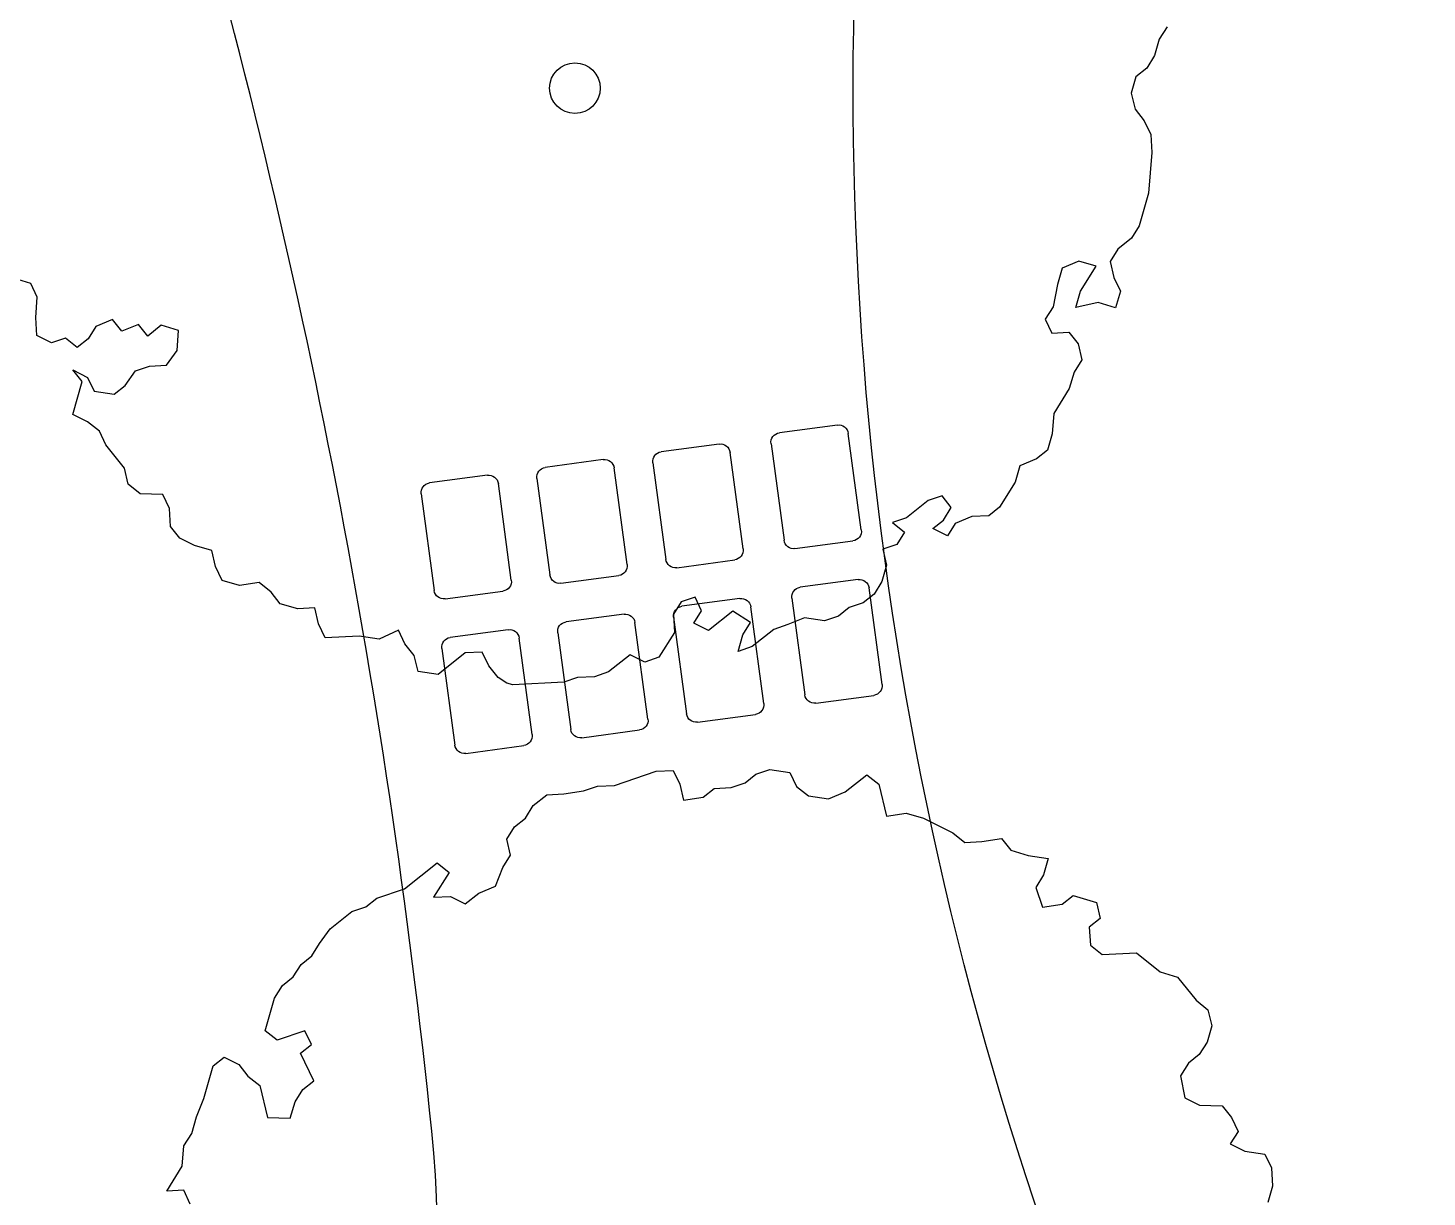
# Model space of a CAD drawing. Extents: x 309418 to 1212698, y 3438380 to 6877191.
# Drawn here: x 606449.87 to 606457.05, y 3438720.08 to 3438726.08 of the extents above; entities that cross this region are included whole.
import ezdxf

# ---------------------------------------------------------------- set-up
doc = ezdxf.new("R2010")
doc.units = 0
doc.header["$MEASUREMENT"] = 0
for name, color, linetype in [('DRAFT-LINES', 10, 'Continuous'), ('LA-FLOWERING-TREE', 221, 'Continuous'), ('LA-HARD-PAVE-LINE-STEPPING STONES', 23, 'Continuous')]:
    doc.layers.add(name, color=color, linetype=linetype)

# ---------------------------------------------------------------- blocks, each defined once
blk = doc.blocks.new('B-LS-STEPPING STONE')
at = {"layer": 'LA-HARD-PAVE-LINE-STEPPING STONES', "extrusion": (-6.99847e-06, -1.63368e-06, 1)}
for p, q in [((-0.15, 0.6, 0), (0.15, 0.6, 0)), ((-0.2, 0.05, 0), (-0.2, 0.55, 0)), ((0.2, 0.55, 0), (0.2, 0.05, 0)), ((0.15, 0, 0), (-0.15, 0, 0)), ((-0.15, -0.2, 0), (0.15, -0.2, 0)), ((-0.2, -0.75, 0), (-0.2, -0.25, 0)), ((0.2, -0.25, 0), (0.2, -0.75, 0)), ((0.15, -0.8, 0), (-0.15, -0.8, 0))]:
    blk.add_line(p, q, dxfattribs=at)
for centre, start, end in [((-0.15, 0.55, 0), 90, 180), ((0.15, 0.55, 0), 0, 90), ((-0.15, 0.05, 0), 180, 270), ((0.15, 0.05, 0), 270, 0), ((-0.15, -0.25, 0), 90, 180), ((0.15, -0.25, 0), 0, 90), ((-0.15, -0.75, 0), 180, 270), ((0.15, -0.75, 0), 270, 0)]:
    blk.add_arc(centre, 0.05, start, end, dxfattribs=at)
blk = doc.blocks.new('*U165')
at = {"layer": 'LA-HARD-PAVE-LINE-STEPPING STONES', "extrusion": (4.37504e-06, -5.27321e-06, 1), "xscale": -1, "rotation": 90.00000000132182}
for p in [(-0.1159, 2.2146, 0), (-0.1159, 1.6146, 0), (-0.1159, 1.0146, 0), (-0.1, 0.4, 0)]:
    blk.add_blockref('B-LS-STEPPING STONE', p, dxfattribs=at)
blk = doc.blocks.new('FTR-6')
for points in [[(-1.323, 2.5384), (-1.2956, 2.6118), (-1.3597, 2.6713), (-1.2121, 2.7035), (-1.1318, 2.77), (-1.058, 2.7861), (-0.9809, 2.8274), (-0.8862, 2.8664), (-0.7321, 2.949), (-0.6616, 2.9399), (-0.6361, 2.8597), (-0.6458, 2.7841), (-0.6379, 2.7062), (-0.728, 2.5641), (-0.6496, 2.4771), (-0.5725, 2.5184), (-0.4987, 2.5345), (-0.4282, 2.5254), (-0.3734, 2.672), (-0.3029, 2.6629), (-0.2755, 2.7363), (-0.41, 2.8049), (-0.4179, 2.8828), (-0.2638, 2.9654), (-0.19, 2.9815), (-0.1195, 2.9723), (-0.0457, 2.9884), (0.0249, 2.9793), (0.0987, 2.9954), (0.1901, 3.0092), (0.3312, 2.991), (0.3985, 2.9567), (0.4691, 2.9476), (0.6036, 2.879), (0.8153, 2.8517), (0.8232, 2.7738), (0.6756, 2.7416), (0.7396, 2.6821), (0.7651, 2.6019), (0.8533, 2.5905), (0.9382, 2.5539), (1.0329, 2.5929), (1.1067, 2.609), (1.1517, 2.6801), (1.2255, 2.6962), (1.2961, 2.6871), (1.3699, 2.7032), (1.4581, 2.6918), (1.5221, 2.6323), (1.6038, 2.5705), (1.6711, 2.5362), (1.7351, 2.4767), (1.937, 2.3737), (2.001, 2.3142), (1.9736, 2.2409), (1.9286, 2.1698), (2.0103, 2.108), (2.0808, 2.0989), (2.1449, 2.0394), (2.2122, 2.0051), (2.2827, 1.996), (2.35, 1.9617), (2.4108, 1.877), (2.3834, 1.8036), (2.3912, 1.7257), (2.452, 1.641), (2.537, 1.6044), (2.6781, 1.5862), (2.6859, 1.5083), (2.5959, 1.3662), (2.6775, 1.3044), (2.7207, 1.222), (2.7717, 1.0617), (2.7796, 0.9838), (2.8436, 0.9243), (2.9253, 0.8625), (2.9155, 0.7869), (2.9587, 0.7044), (3.0195, 0.6197), (2.9424, 0.5784), (2.8686, 0.5623), (2.8203, 0.4661), (2.902, 0.4043), (2.9725, 0.3952), (3.0301, 0.2852), (2.985, 0.2142), (2.9145, 0.2233), (2.8518, 0.1545), (2.8597, 0.0766), (2.9878, -0.0424), (3.0035, -0.1982), (3.0466, -0.2806), (3.0271, -0.4318), (3.035, -0.5097), (2.99, -0.5808), (2.9129, -0.6221), (2.8391, -0.6382), (2.7686, -0.629), (2.6948, -0.6451), (2.6288, -0.7391), (2.6543, -0.8193), (2.7328, -0.9063), (2.723, -0.9819), (2.6956, -1.0552), (2.6218, -1.0713), (2.6473, -1.1515), (2.7081, -1.2362), (2.6807, -1.3095), (2.618, -1.3783), (2.541, -1.4196)], [(2.3459, -1.9581), (2.2721, -1.9742), (2.1951, -2.0155), (2.1213, -2.0316), (2.0507, -2.0225), (1.9737, -2.0638), (1.9286, -2.1348), (1.9189, -2.2104), (1.8915, -2.2838), (1.8288, -2.3525), (1.6682, -2.4855), (1.5141, -2.5681), (1.4403, -2.5842), (1.3521, -2.5728), (1.2783, -2.5889), (1.2332, -2.66), (1.2058, -2.7333), (1.1288, -2.7746), (1.0856, -2.6922), (0.9863, -2.6281), (1.0634, -2.5868), (1.211, -2.5546), (1.1678, -2.4722), (1.0829, -2.4356), (1.0059, -2.4769), (0.9079, -2.5411), (0.8341, -2.5572), (0.8067, -2.6305), (0.8707, -2.69), (0.861, -2.7657), (0.8159, -2.8367), (0.7421, -2.8528), (0.6651, -2.8941), (0.5175, -2.9263), (0.4372, -2.9928), (0.3601, -3.0341), (0.2896, -3.025), (0.2046, -2.9884), (0.1276, -3.0297), (-0.02, -3.0619), (-0.0906, -3.0528), (-0.1546, -2.9932), (-0.2395, -2.9567), (-0.3133, -2.9727), (-0.3388, -2.8926), (-0.2683, -2.9017), (-0.1945, -2.8856), (-0.1847, -2.81), (-0.252, -2.7757), (-0.3931, -2.7575), (-0.4604, -2.7231), (-0.4525, -2.801), (-0.5263, -2.8171), (-0.5936, -2.7828), (-0.6387, -2.8539), (-0.7157, -2.8952), (-0.7895, -2.9113), (-0.8601, -2.9021), (-0.9273, -2.8678), (-0.9979, -2.8587), (-1.0652, -2.8244), (-1.126, -2.7397), (-1.2109, -2.7031), (-1.2782, -2.6688), (-1.4193, -2.6506), (-1.4866, -2.6163), (-1.4095, -2.575), (-1.3357, -2.5589), (-1.358, -2.4535), (-1.5167, -2.433), (-1.5422, -2.3529), (-1.4684, -2.3368), (-1.441, -2.2634), (-1.5083, -2.2291), (-1.5821, -2.2452), (-1.6448, -2.314), (-1.7924, -2.3462), (-1.8597, -2.3119), (-1.8852, -2.2317), (-2.0263, -2.2135), (-2.0936, -2.1792), (-2.1576, -2.1197), (-2.2249, -2.0853), (-2.417, -1.9068), (-2.4314, -1.8793), (-2.4425, -1.8266), (-2.4328, -1.751), (-2.4054, -1.6777), (-2.4694, -1.6182), (-2.6458, -1.5954), (-2.7066, -1.5107), (-2.6615, -1.4396), (-2.6518, -1.364), (-2.6244, -1.2907), (-2.7269, -1.2518), (-2.7877, -1.1671), (-2.9158, -1.0481), (-2.8884, -0.9748), (-2.8433, -0.9037), (-2.9074, -0.8442), (-2.9505, -0.7618), (-2.9408, -0.6861), (-2.9486, -0.6083), (-3.0303, -0.5465), (-3.0735, -0.464), (-3.0461, -0.3907), (-3.001, -0.3196), (-3.0442, -0.2372), (-3.0697, -0.157), (-3.0599, -0.0814), (-2.9972, -0.0127), (-2.9698, 0.0607), (-3.0483, 0.1477), (-3.0561, 0.2256), (-3.0111, 0.2966), (-2.9916, 0.4478), (-2.9642, 0.5212), (-2.9721, 0.599), (-2.9976, 0.6792), (-2.8435, 0.7618), (-2.8337, 0.8374), (-2.8082, 0.7572), (-2.8356, 0.6839), (-2.7748, 0.5992), (-2.7043, 0.5901), (-2.6128, 0.6039), (-2.5455, 0.5696), (-2.4815, 0.5101), (-2.39, 0.5239), (-2.3097, 0.5904), (-2.3529, 0.6728), (-2.4411, 0.6842), (-2.4313, 0.7598), (-2.5162, 0.7964), (-2.5065, 0.872), (-2.5914, 0.9086), (-2.6652, 0.8925), (-2.7357, 0.9016), (-2.7436, 0.9795), (-2.8109, 1.0138), (-2.8364, 1.094), (-2.7738, 1.1628), (-2.6934, 1.2293), (-2.666, 1.3026), (-2.7092, 1.385)]]:
    blk.add_lwpolyline(points)
blk.add_circle((0, 0), 0.1298)

msp = doc.modelspace()

# ---------------------------------------------------------------- linework, layer by layer
at = {"layer": 'DRAFT-LINES'}
msp.add_lwpolyline([(606503.91149, 3438478.30023, -0.1058058), (606493.33324, 3438528.9389, 0.2181063), (606484.07017, 3438549.42811, -0.0072098), (606476.8233, 3438555.92829, -0.4361879), (606476.71746, 3438596.23849, 0.53279), (606469.61786, 3438640.49142, -0.523488), (606465.1861, 3438665.75961, 0.0346924), (606477.62861, 3438679.90205, 0.3413348), (606477.53574, 3438696.24262, 0.0764222), (606461.9097, 3438710.93743, -0.5527676), (606463.16783, 3438741.39609, 0.4755141), (606467.45988, 3438767.41639), (606463.72499, 3438771.63838)], format="xyb", dxfattribs=at)
msp.add_lwpolyline([(606440.26306, 3438731.22346, 0.0344182), (606434.60343, 3438727.23203, 0.6440629), (606436.3761, 3438720.47687, -0.1972214), (606442.30345, 3438716.76707, 0.7689711), (606451.94233, 3438720.4215, 0.0454558), (606450.61345, 3438727.2029, 0.4929192)], format="xyb", close=True, dxfattribs=at)

# ---------------------------------------------------------------- block references
at = {"rotation": 97.6598803293198}
msp.add_blockref('*U165', (606454.36488, 3438723.38568, 0), dxfattribs=at)
at = {"layer": 'LA-FLOWERING-TREE', "rotation": 45.77054702215741}
for p in [(606452.67688, 3438725.77477), (606453.4441, 3438719.2257)]:
    msp.add_blockref('FTR-6', p, dxfattribs=at)

doc.saveas('drawing.dxf')
